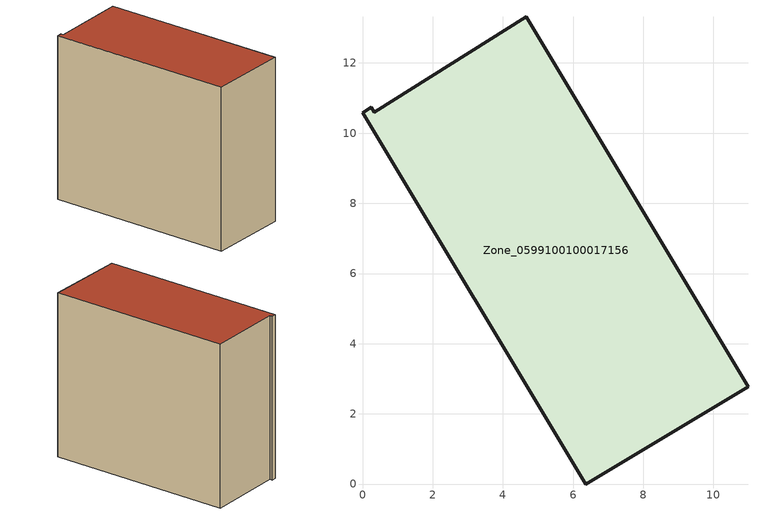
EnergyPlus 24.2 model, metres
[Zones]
Zone_0599100100017156
 floor ground (C_G): 4.67,13.31 10.98,2.78 6.36,0 0,10.59 0.25,10.74 0.33,10.6 z1.59
 wall outside (C_F): 6.36,0 10.98,2.78 4.67,13.31 0.33,10.6 0.25,10.74 0,10.59 6.36,0 z1.59:12.48
 roof outside (C_R): 10.98,2.78 4.67,13.31 0.33,10.6 0.25,10.74 0,10.59 6.36,0 z12.48
[BUILDING]
Pand.0599100100017156: North Axis=0; Terrain=City; Loads Convergence Tolerance Value=0.04; Temperature Convergence Tolerance Value=0.4; Solar Distribution=FullExterior; Maximum Number of Warmup Days=25; Minimum Number of Warmup Days=1
[Site:Location]
Rotterdam.The.Hague.AP_ZH_NLD Design_Conditions: Latitude=51.96; Longitude=4.45; Time Zone=1; Elevation=-4.5
[SITE:GROUNDTEMPERATURE:BUILDINGSURFACE]
18, 18, 18, 18, 18, 18, 18, 18, 18, 18, 18, 18
[MATERIAL] Thermal Absorptance=0.9; Solar Absorptance=0.7; Visible Absorptance=0.7
Name | Roughness | Thickness | Conductivity | Density | Specific Heat
G.TI.2015-2018 | MediumSmooth | 0.15 | 0.0428571 | 540 | 1210
F.TI.2015-2018 | Rough | 0.3 | 0.0666667 | 1920 | 840
R.TI.2015-2018 | MediumRough | 0.2 | 0.0333333 | 1500 | 1000
[CONSTRUCTION]
C_G: G.TI.2015-2018
C_F: F.TI.2015-2018
C_R: R.TI.2015-2018
[ZONE]
Zone_0599100100017156: Type=1; Multiplier=1; Ceiling Height=Autocalculate; Volume=Autocalculate; Floor Area=autocalculate; Part of Total Floor Area=Yes
[ZONEINFILTRATION:DESIGNFLOWRATE]
Infil_Zone_0599100100017156: Zone or ZoneList or Space or SpaceList=Zone_0599100100017156; Schedule=AlwaysOn; Design Flow Rate Calculation Method=Flow/Area; Flow Rate per Floor Area=0.0015; Constant Term Coefficient=1; Temperature Term Coefficient=0; Velocity Term Coefficient=0; Velocity Squared Term Coefficient=0
[HVACTEMPLATE:ZONE:IDEALLOADSAIRSYSTEM]
Zone_0599100100017156: Maximum Heating Supply Air Temperature=50; Minimum Cooling Supply Air Temperature=13; Maximum Heating Supply Air Humidity Ratio=0.0156; Minimum Cooling Supply Air Humidity Ratio=0.0077; Heating Limit=NoLimit; Cooling Limit=NoLimit; Dehumidification Control Type=ConstantSensibleHeatRatio; Cooling Sensible Heat Ratio=0.7; Dehumidification Setpoint=60; Humidification Control Type=None; Humidification Setpoint=30; Outdoor Air Method=None; Outdoor Air Flow Rate per Person=0.00944; Outdoor Air Flow Rate per Zone Floor Area=0; Outdoor Air Flow Rate per Zone=0; Demand Controlled Ventilation Type=None; Outdoor Air Economizer Type=NoEconomizer; Heat Recovery Type=None; Sensible Heat Recovery Effectiveness=0.7; Latent Heat Recovery Effectiveness=0.65
[ZONECONTROL:THERMOSTAT]
ThermostatControl_Zone_0599100100017156: Zone or ZoneList=Zone_0599100100017156; Control Type Schedule=DualSetpointControlType; Control 1=Thermostat_Zone_0599100100017156; Temperature Difference Between Cutout And Setpoint=0
[THERMOSTATSETPOINT:DUALSETPOINT]
Thermostat_Zone_0599100100017156: Heating Setpoint Temperature Schedule=HeatingSetpoint_Zone_0599100100017156; Cooling Setpoint Temperature Schedule=CoolingSetpoint_Zone_0599100100017156
[SCHEDULE:COMPACT]
HeatingSetpoint_Zone_0599100100017156: Through: 12/31, For: AllDays, Until: 24:00, 21
CoolingSetpoint_Zone_0599100100017156: Through: 12/31, For: AllDays, Until: 24:00, 24
DualSetpointControlType: Through: 12/31, For: AllDays, Until: 24:00, 4
AlwaysOn: Through: 12/31, For: AllDays, Until: 24:00, 1
